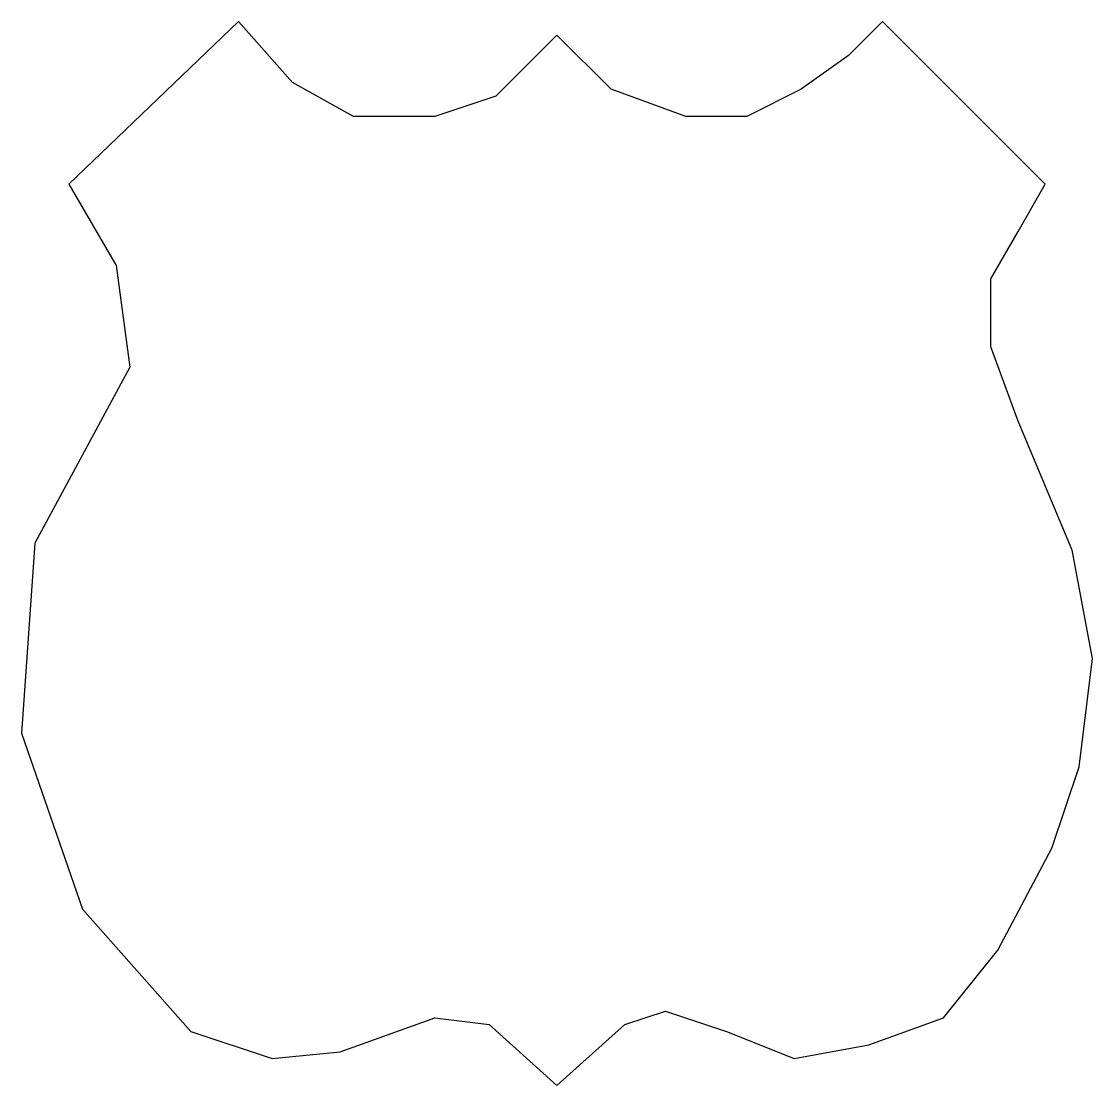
# Model space of a CAD drawing. Extents: x -1.06 to 1.06, y -1.04 to 1.07.
import ezdxf

# ---------------------------------------------------------------- set-up
doc = ezdxf.new("R2010")
doc.units = 0
doc.layers.get('0').update_dxf_attribs({"linetype": 'CONTINUOUS'})

msp = doc.modelspace()

# ---------------------------------------------------------------- linework, layer by layer
at = {"color": 0}
msp.add_lwpolyline([(-0.6334, 1.0706), (-0.9703, 0.7474), (-0.876, 0.5858), (-0.849, 0.3838), (-1.0377, 0.0337), (-1.0646, -0.3434), (-0.9433, -0.6935), (-0.7277, -0.9359), (-0.566, -0.9898), (-0.4312, -0.9763), (-0.2426, -0.909), (-0.1348, -0.9224), (0, -1.0436), (0.1348, -0.9224), (0.2156, -0.8955), (0.3369, -0.9359), (0.4717, -0.9898), (0.6199, -0.9628), (0.7681, -0.909), (0.876, -0.7743), (0.9838, -0.5723), (1.0377, -0.4107), (1.0646, -0.1953), (1.0242, 0.0202), (0.9164, 0.2761), (0.8625, 0.4242), (0.8625, 0.5589), (0.9164, 0.6531), (0.9703, 0.7474), (0.6469, 1.0706), (0.5795, 1.0032), (0.4851, 0.9359), (0.3773, 0.882), (0.256, 0.882), (0.1078, 0.9359), (0, 1.0436), (-0.1213, 0.9224), (-0.2426, 0.882), (-0.4043, 0.882), (-0.5256, 0.9494)], close=True, dxfattribs=at)

doc.saveas('drawing.dxf')
